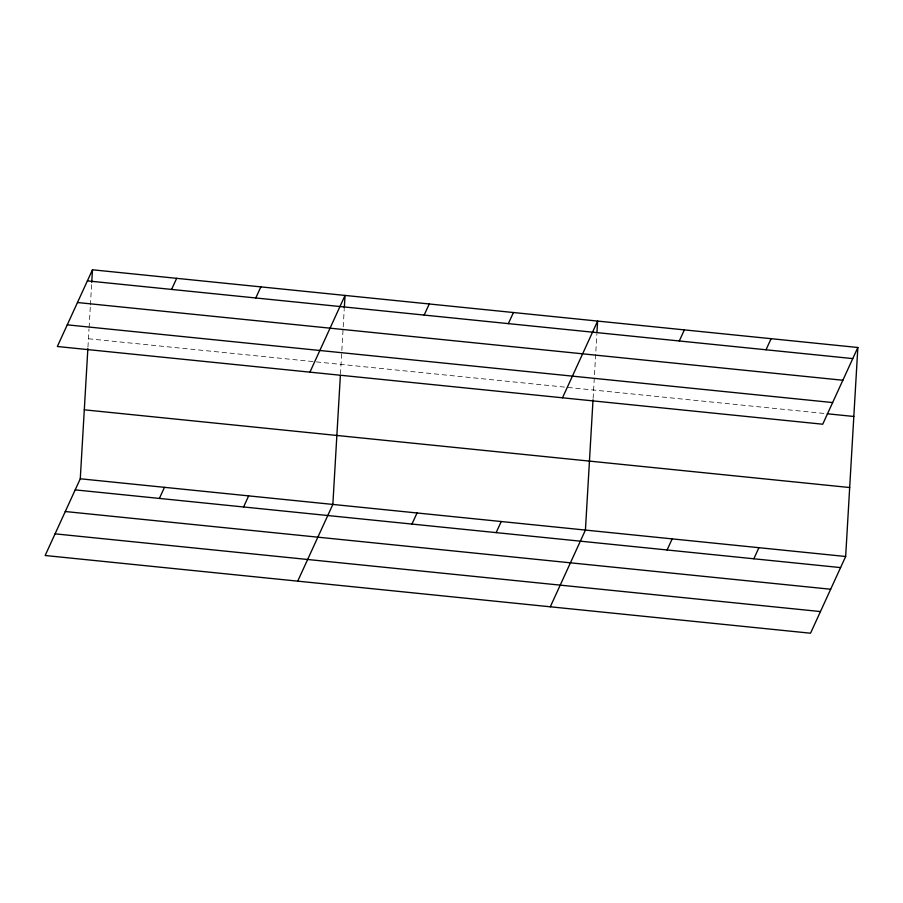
<?xml version="1.0" encoding="UTF-8"?>
<svg xmlns="http://www.w3.org/2000/svg" width="903" height="903" viewBox="0 0 903 903"><rect width="100%" height="100%" fill="white"/><g stroke="black" fill="none" stroke-linecap="round" stroke-linejoin="round"><path stroke-width="0.68" stroke-dasharray="4.51 3.39" d="M87.952 347.113L89.013 328.906M89.104 327.496L90.334 306.388M90.413 304.977L91.643 283.858M340.454 374.158L344.224 309.503M593.113 398.404L596.883 333.749M88.438 338.76L824.45 413.484"/><path stroke-width="1.35" d="M857.85 347.497L822.723 424.218L57.34 346.504L92.467 269.783L857.85 347.497L845.659 556.496L810.533 633.217L45.15 555.503L80.277 478.782L87.873 348.513M91.734 282.458L92.467 269.783M340.363 375.546L332.846 504.427L297.73 581.148M344.303 308.104L345.048 295.428L309.921 372.149M593.023 399.803L585.426 530.072L550.299 606.793M596.962 332.338L597.617 321.073L562.501 397.794M171.581 289.423L176.661 278.338M159.391 498.422L164.459 487.338M255.775 297.979L260.854 286.883M243.584 506.978L248.652 495.882M424.162 315.068L429.241 303.984M411.96 524.067L417.039 512.983M508.355 323.624L513.423 312.528M496.153 532.623L501.233 521.528M679.282 340.973L684.361 329.888M667.091 549.972L672.171 538.888M766.026 349.777L771.106 338.693M753.836 558.776L758.915 547.692M87.388 280.878L852.771 358.593M77.477 302.528L842.86 380.242M67.262 324.843L832.645 402.557M827.238 413.766L853.82 416.475M84.295 409.815L849.678 487.53M80.277 478.782L845.659 556.496M75.197 489.877L840.58 567.592M65.276 511.527L830.658 589.241M55.06 533.842L820.443 611.557"/></g></svg>
